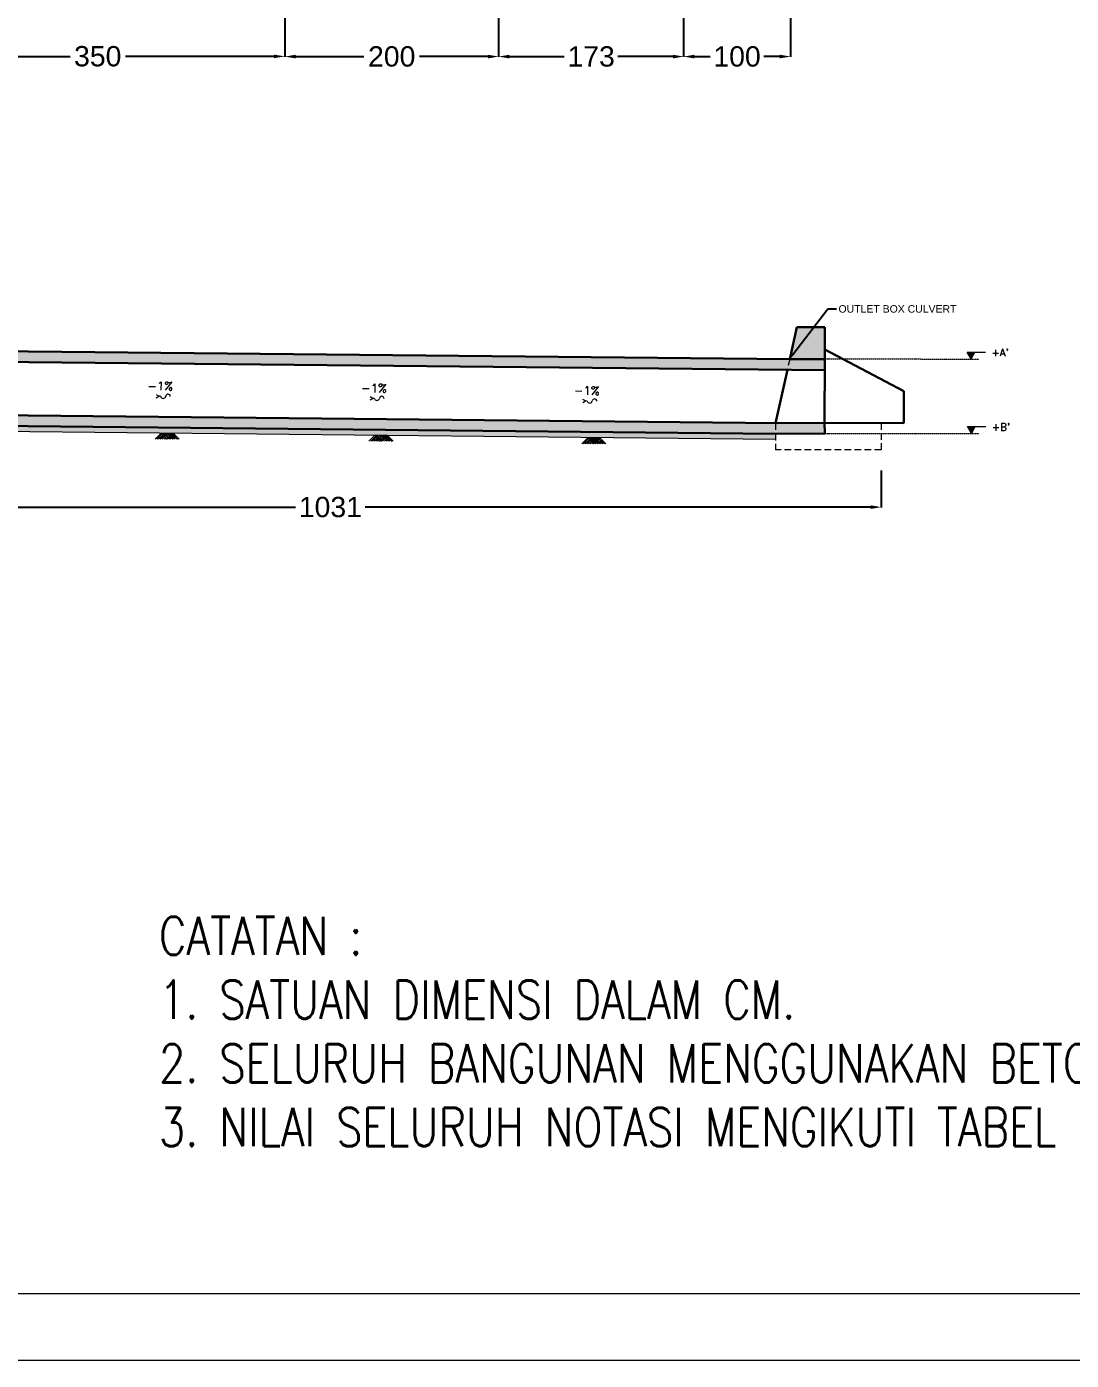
# Model space of a CAD drawing. Header units: metres. Extents: x 5841 to 11304, y 2118 to 7815.
# Drawn here: x 9073 to 10050, y 4102 to 5350 of the extents above; entities that cross this region are included whole.
import ezdxf
from ezdxf import colors
from ezdxf.entities.mleader import LeaderData, LeaderLine
from ezdxf.math import Vec2, Vec3

# ---------------------------------------------------------------- set-up
doc = ezdxf.new("R2010")
doc.units = ezdxf.units.M
doc.linetypes.add('DASHED2', pattern=[0.375, 0.25, -0.125])
doc.layers.add('0_Text', color=18, linetype='Continuous', lineweight=9, true_color=0x000000)
for name, color, linetype, lineweight in [('1_Dimensi', 7, 'Continuous', 9), ('D_Garis Arsir', 9, 'Continuous', 9), ('D_Garis Tak Tampak', 8, 'DASHED2', 9), ('D_Garis Tampak', 150, 'Continuous', 30), ('DIM200', 4, 'Continuous', 18), ('G-ANNO-TTLB', 250, 'Continuous', 9), ('GRS-ARSIR (HATCH)', 8, 'Continuous', 9)]:
    doc.layers.add(name, color=color, linetype=linetype, lineweight=lineweight)
doc.styles.add('DIM200', font='romans_IV50.ttf', dxfattribs={"width": 0.8, "height": 500})
doc.styles.get("Standard").update_dxf_attribs({"font": 'arial.ttf'})
doc.dimstyles.get("Standard").update_dxf_attribs({"dimtxt": 0.18, "dimasz": 0.18, "dimexe": 0.18, "dimexo": 0.0625, "dimgap": 0.09, "dimtad": 0, "dimtih": 1, "dimtoh": 1, "dimdec": 4, "dimzin": 0, "dimdsep": 46, "dimtxsty": 'Standard', "dimcen": 0.09, "dimadec": 0, "dimazin": 0, "dimtfac": 1, "dimtdec": 4, "dimtofl": 0, "dimtmove": 0, "dimatfit": 3, "dimfxl": 1, "dimtolj": 1, "dimtzin": 0, "dimarcsym": 0})
pattern_1 = [(50, (-2155.7664, -4475.9435), (7.1726018, -0.6275213), [0.75, -8.25]), (355, (-2155.7664, -4475.9435), (-1.3875133, 7.5219213), [0.6, -6.6]), (100.451444, (-2155.169, -4475.996), (5.7850885, 6.8944), [0.637402, -7.011421]), (46.1842, (-2155.766, -4473.9435), (10.6724133, -1.655193), [1.125, -12.375]), (96.635635, (-2154.877, -4474.081), (9.3466195, 9.741186), [0.9561034, -10.5171376]), (351.18416, (-2155.766, -4473.943), (9.3466195, 9.741186), [0.9, -9.9]), (21, (-2154.7664, -4474.4435), (5.9690705, -4.026189), [0.75, -8.25]), (326, (-2154.7664, -4474.4435), (2.4331533, 7.2515005), [0.6, -6.6]), (71.451445, (-2154.269, -4474.779), (8.4022238, 3.2253115), [0.637402, -7.011421]), (37.5, (-2155.7664, -4475.9435), (0.12159855, 3.32893854), [0, -6.52, 0, -6.7, 0, -6.625]), (7.5, (-2155.7664, -4475.9435), (2.6306954, 3.9441171), [0, -3.82, 0, -6.37, 0, -2.525]), (327.5, (-2157.9964, -4475.9435), (5.33822436, -0.2255487), [0, -2.5, 0, -7.8, 0, -10.35]), (317.5, (-2158.9964, -4475.9435), (5.8318617, 1.0010498), [0, -3.25, 0, -5.18, 0, -7.35])]

# ---------------------------------------------------------------- blocks, each defined once
blk = doc.blocks.new('SBS003')
for p, q in [((-8.81, 0), (-10, 0.69)), ((-10, -0.69), (-8.81, 0)), ((-8.05, 0), (-8.81, 0))]:
    blk.add_line(p, q)
blk.add_lwpolyline([(0, 0, 0, 1.18, 0), (-2.44, 0, 0, 0, 0), (-3.47, 0, 0, 0, 0)], format="xyseb")
for centre, radius, start, end in [((-6.84, 0.33), 1.25, 195.30695, 348.34356), ((-4.54, 0.01), 1.07, 359.61047, 176.23082)]:
    blk.add_arc(centre, radius, start, end)
blk = doc.blocks.new('*D65')
at = {"layer": 'Defpoints', "color": 0, "transparency": 16777216}
for p in [(8964.1, 5360.4), (9314.1, 5360.4), (9314.1, 5322.2)]:
    blk.add_point(p, dxfattribs=at)
at = {"layer": 'DIM200', "color": 0, "lineweight": -2, "transparency": 16777216}
for p, q in [((8964.1, 5360.3), (8964.1, 5322)), ((9314.1, 5360.3), (9314.1, 5322)), ((8974.1, 5322.2), (9113.2, 5322.2)), ((9304.1, 5322.2), (9165.1, 5322.2))]:
    blk.add_line(p, q, dxfattribs=at)
at = {"layer": 'DIM200', "color": 0, "transparency": 16777216}
for points in [[(8974.1, 5323.8), (8974.1, 5320.5), (8964.1, 5322.2)], [(9304.1, 5323.8), (9304.1, 5320.5), (9314.1, 5322.2)]]:
    blk.add_solid(points, dxfattribs=at)
at = {"layer": 'DIM200', "color": 0, "transparency": 16777216, "insert": (9139.1, 5322.2), "char_height": 19, "attachment_point": 5}
blk.add_mtext('\\A1;350', dxfattribs=at)
blk = doc.blocks.new('*D66')
at = {"layer": 'Defpoints', "color": 0, "transparency": 16777216}
for p in [(9314.1, 5360.4), (9514.1, 5360.4), (9514.1, 5322)]:
    blk.add_point(p, dxfattribs=at)
at = {"layer": 'DIM200', "color": 0, "lineweight": -2, "transparency": 16777216}
for p, q in [((9314.1, 5360.3), (9314.1, 5321.8)), ((9514.1, 5360.3), (9514.1, 5321.8)), ((9324.1, 5322), (9388, 5322)), ((9504.1, 5322), (9440.2, 5322))]:
    blk.add_line(p, q, dxfattribs=at)
at = {"layer": 'DIM200', "color": 0, "transparency": 16777216}
for points in [[(9324.1, 5323.7), (9324.1, 5320.3), (9314.1, 5322)], [(9504.1, 5323.7), (9504.1, 5320.3), (9514.1, 5322)]]:
    blk.add_solid(points, dxfattribs=at)
at = {"layer": 'DIM200', "color": 0, "transparency": 16777216, "insert": (9414.1, 5322), "char_height": 19, "attachment_point": 5}
blk.add_mtext('\\A1;200', dxfattribs=at)
blk = doc.blocks.new('*D67')
at = {"layer": 'Defpoints', "color": 0, "transparency": 16777216}
for p in [(9514.1, 5360.4), (9687.1, 5360.4), (9687.1, 5322)]:
    blk.add_point(p, dxfattribs=at)
at = {"layer": 'DIM200', "color": 0, "lineweight": -2, "transparency": 16777216}
for p, q in [((9514.1, 5360.3), (9514.1, 5321.8)), ((9687.1, 5360.3), (9687.1, 5321.8)), ((9524.1, 5322), (9575.5, 5322)), ((9677.1, 5322), (9625.7, 5322))]:
    blk.add_line(p, q, dxfattribs=at)
at = {"layer": 'DIM200', "color": 0, "transparency": 16777216}
for points in [[(9524.1, 5323.7), (9524.1, 5320.3), (9514.1, 5322)], [(9677.1, 5323.7), (9677.1, 5320.3), (9687.1, 5322)]]:
    blk.add_solid(points, dxfattribs=at)
at = {"layer": 'DIM200', "color": 0, "transparency": 16777216, "insert": (9600.6, 5322), "char_height": 19, "attachment_point": 5}
blk.add_mtext('\\A1;173', dxfattribs=at)
blk = doc.blocks.new('*D68')
at = {"layer": 'Defpoints', "color": 0, "transparency": 16777216}
for p in [(9687.1, 5360.4), (9787.1, 5360.4), (9787.1, 5322)]:
    blk.add_point(p, dxfattribs=at)
at = {"layer": 'DIM200', "color": 0, "lineweight": -2, "transparency": 16777216}
for p, q in [((9687.1, 5360.3), (9687.1, 5321.8)), ((9787.1, 5360.3), (9787.1, 5321.8)), ((9697.1, 5322), (9712, 5322)), ((9777.1, 5322), (9762.2, 5322))]:
    blk.add_line(p, q, dxfattribs=at)
at = {"layer": 'DIM200', "color": 0, "transparency": 16777216}
for points in [[(9697.1, 5323.7), (9697.1, 5320.3), (9687.1, 5322)], [(9777.1, 5323.7), (9777.1, 5320.3), (9787.1, 5322)]]:
    blk.add_solid(points, dxfattribs=at)
at = {"layer": 'DIM200', "color": 0, "transparency": 16777216, "insert": (9737.1, 5322), "char_height": 19, "attachment_point": 5}
blk.add_mtext('\\A1;100', dxfattribs=at)
blk = doc.blocks.new('*D73')
at = {"layer": 'Defpoints', "color": 0, "transparency": 16777216}
for p in [(8841.4, 4959.4), (9872, 4934.7), (8841.4, 4900.4)]:
    blk.add_point(p, dxfattribs=at)
at = {"layer": 'DIM200', "color": 0, "lineweight": -2, "transparency": 16777216}
for p, q in [((8841.4, 4959.3), (8841.4, 4900.2)), ((9872, 4934.7), (9872, 4900.2)), ((8851.4, 4900.4), (9324, 4900.4)), ((9862, 4900.4), (9389.3, 4900.4))]:
    blk.add_line(p, q, dxfattribs=at)
at = {"layer": 'DIM200', "color": 0, "transparency": 16777216}
for points in [[(8851.4, 4902.1), (8851.4, 4898.7), (8841.4, 4900.4)], [(9862, 4902.1), (9862, 4898.7), (9872, 4900.4)]]:
    blk.add_solid(points, dxfattribs=at)
at = {"layer": 'DIM200', "color": 0, "transparency": 16777216, "insert": (9356.7, 4900.4), "char_height": 19, "attachment_point": 5}
blk.add_mtext('\\A1;1031', dxfattribs=at)

msp = doc.modelspace()

# ---------------------------------------------------------------- hatches: boundary and pattern name
at = {"layer": '1_Dimensi', "ltscale": 5}
h = msp.add_hatch(color=256, dxfattribs=at)
h.dxf.hatch_style = 1
h.paths.add_polyline_path([(9959.6, 5045.3), (9952.4, 5045.3), (9956, 5039.1)])
h = msp.add_hatch(color=256, dxfattribs=at)
h.dxf.hatch_style = 1
h.paths.add_polyline_path([(9959.9, 4975.7), (9952.7, 4975.7), (9956.3, 4969.4)])
at = {"layer": 'GRS-ARSIR (HATCH)'}
h = msp.add_hatch(dxfattribs=at)
h.set_pattern_fill('AR-CONC', color=256)
h.set_pattern_definition(pattern_1)
h.paths.add_polyline_path([(8731.4, 5049.5), (8667.4, 5049.5), (8667.5, 5049.6), (8667.2, 5050.1), (8507, 5051.7), (8499.4, 5041.8), (8731.4, 5039.5)])
h.paths.add_polyline_path([(8841.4, 4988.4), (8841.4, 4978.4), (9773.1, 4969.1), (9773.2, 4969.1), (9773, 4979.1)])
h.paths.add_polyline_path([(8908.9, 4984.8), (8905.2, 4978.5), (8901.6, 4984.8)], flags=16)
h.paths.add_polyline_path([(9819.1, 5038.9), (9787.1, 5038.9), (9786.4, 5039), (9784.2, 5029), (9819.1, 5028.6)])
h.paths.add_polyline_path([(9819, 4979.2), (9775.1, 4979.1), (9773.1, 4979.1), (9773, 4979), (9773.2, 4969.1), (9819.1, 4969.3)])
h.paths.add_polyline_path([(9819.1, 5068.9), (9793.1, 5068.9), (9786.4, 5039), (9787.1, 5038.9), (9819.1, 5038.9)])
h.paths.add_polyline_path([(8922.5, 4977.9), (8941.4, 4977.9), (8941.4, 4989.8), (8922.5, 4989.8)], flags=9)
h = msp.add_hatch(dxfattribs=at)
h.set_pattern_fill('AR-CONC', color=256)
h.set_pattern_definition(pattern_1)
h.paths.add_polyline_path([(9786.4, 5039), (8841.4, 5048.4), (8841.4, 5038.4), (9784.2, 5029)])
h = msp.add_hatch(dxfattribs=at)
h.set_pattern_fill('AR-SAND', color=256, scale=0.1)
h.set_pattern_definition([(37.5, (-759818.9632, -9703029.916), (-0.1600031296, 4.8941323733), [0, -3.8608, 0, -4.318, 0, -4.1275]), (7.5, (-759818.963, -9703029.916), (4.4952328314, 7.1682510057), [0, -2.0828, 0, -3.4798, 0, -1.3335]), (327.5, (-759822.0874, -9703029.916), (7.9099237024, 0.0143718468), [0, -1.27, 0, -4.572, 0, -5.969]), (317.5, (-759822.0874, -9703029.916), (7.6355645247, 2.2292932326), [0, -0.635, 0, -2.9972, 0, -3.429])])
h.paths.add_polyline_path([(7310.1, 4993.7), (7310.1, 4988.9), (8248.5, 4979.3), (8248.5, 4984.3)])
h.paths.add_polyline_path([(8358.5, 4963.1), (8248.5, 4963.1), (8248.5, 4958.1), (8358.5, 4958.1)])
h.paths.add_polyline_path([(8358.5, 4983.2), (8358.5, 4978.2), (8731.4, 4974.5), (8731.4, 4977.5), (8731.4, 4979.5)])
h.paths.add_polyline_path([(8841.4, 4957.5), (8731.4, 4957.5), (8731.4, 4952.5), (8841.4, 4952.5)])
h.paths.add_polyline_path([(8841.4, 4978.4), (8841.4, 4973.4), (9773.1, 4963.9), (9773.2, 4969.1)])

# ---------------------------------------------------------------- linework, layer by layer
at = {"layer": '1_Dimensi'}
for p, q in [((9952.4, 5045.3), (9969.5, 5045.3)), ((9956, 5039.1), (9952.4, 5045.3)), ((9956, 5039.1), (9959.6, 5045.3)), ((9952.7, 4975.7), (9969.8, 4975.7)), ((9956.3, 4969.4), (9952.7, 4975.7)), ((9956.3, 4969.4), (9959.9, 4975.7))]:
    msp.add_line(p, q, dxfattribs=at)
at = {"layer": 'D_Garis Arsir'}
for p, q in [((8841.3, 4973.4, 32), (9773.1, 4964.1, 32)), ((9192.8, 4964.1, 32), (9198.4, 4969.7, 32)), ((9194.4, 4964.1, 32), (9199.2, 4968.9, 32)), ((9196, 4964.1, 32), (9200, 4968.1, 32)), ((9197.6, 4964.1, 32), (9200.8, 4967.3, 32)), ((9198.4, 4969.7, 32), (9204.1, 4964.1, 32)), ((9200, 4969.7, 32), (9204.9, 4964.9, 32)), ((9201.6, 4969.7, 32), (9205.7, 4965.7, 32)), ((9203.2, 4969.7, 32), (9206.5, 4966.5, 32)), ((9204.1, 4964.1, 32), (9209.7, 4969.7, 32)), ((9204.8, 4969.7, 32), (9207.2, 4967.3, 32)), ((9205.7, 4964.1, 32), (9210.5, 4968.9, 32)), ((9206.4, 4969.7, 32), (9208, 4968.1, 32)), ((9207.2, 4964.1, 32), (9211.3, 4968.1, 32)), ((9208, 4969.7, 32), (9208.8, 4968.9, 32)), ((9208.8, 4964.1, 32), (9212.1, 4967.3, 32)), ((9209.7, 4969.7, 32), (9215.3, 4964.1, 32)), ((9392.8, 4962.1, 32), (9398.4, 4967.7, 32)), ((9394.4, 4962.1, 32), (9399.2, 4966.9, 32)), ((9398.4, 4967.7, 32), (9404.1, 4962.1, 32)), ((9400, 4967.7, 32), (9404.8, 4962.9, 32)), ((9401.6, 4967.7, 32), (9405.6, 4963.7, 32)), ((9403.2, 4967.7, 32), (9406.4, 4964.5, 32)), ((9404.1, 4962.1, 32), (9409.7, 4967.7, 32)), ((9404.8, 4967.7, 32), (9407.2, 4965.3, 32)), ((9405.6, 4962.1, 32), (9410.5, 4966.9, 32)), ((9406.4, 4967.7, 32), (9408, 4966.1, 32)), ((9408, 4967.7, 32), (9408.8, 4966.9, 32)), ((9409.7, 4967.7, 32), (9415.3, 4962.1, 32)), ((9199.2, 4964.1, 32), (9201.6, 4966.5, 32)), ((9200.8, 4964.1, 32), (9202.4, 4965.7, 32)), ((9202.4, 4964.1, 32), (9203.2, 4964.9, 32)), ((9210.4, 4964.1, 32), (9212.9, 4966.5, 32)), ((9212, 4964.1, 32), (9213.7, 4965.7, 32)), ((9213.6, 4964.1, 32), (9214.5, 4964.9, 32)), ((9396, 4962.1, 32), (9400, 4966.1, 32)), ((9397.6, 4962.1, 32), (9400.8, 4965.3, 32)), ((9399.2, 4962.1, 32), (9401.6, 4964.5, 32)), ((9400.8, 4962.1, 32), (9402.4, 4963.7, 32)), ((9402.3, 4962.1, 32), (9403.2, 4962.9, 32)), ((9407.2, 4962.1, 32), (9411.3, 4966.1, 32)), ((9408.8, 4962.1, 32), (9412.1, 4965.3, 32)), ((9410.4, 4962.1, 32), (9412.9, 4964.5, 32)), ((9412, 4962.1, 32), (9413.7, 4963.7, 32)), ((9413.6, 4962.1, 32), (9414.5, 4962.9, 32)), ((9591.8, 4959.7, 32), (9597.4, 4965.4, 32)), ((9593.4, 4959.7, 32), (9598.2, 4964.6, 32)), ((9595, 4959.7, 32), (9599, 4963.8, 32)), ((9596.6, 4959.7, 32), (9599.8, 4963, 32)), ((9597.4, 4965.4, 32), (9603.1, 4959.7, 32)), ((9598.2, 4959.7, 32), (9600.6, 4962.2, 32)), ((9599, 4965.4, 32), (9603.9, 4960.5, 32)), ((9599.8, 4959.7, 32), (9601.4, 4961.4, 32)), ((9600.6, 4965.4, 32), (9604.7, 4961.3, 32)), ((9601.4, 4959.7, 32), (9602.2, 4960.6, 32)), ((9602.2, 4965.4, 32), (9605.4, 4962.1, 32)), ((9603.1, 4959.7, 32), (9608.7, 4965.4, 32)), ((9603.8, 4965.4, 32), (9606.2, 4962.9, 32)), ((9604.7, 4959.7, 32), (9609.5, 4964.6, 32)), ((9605.4, 4965.4, 32), (9607, 4963.7, 32)), ((9606.2, 4959.7, 32), (9610.3, 4963.8, 32)), ((9607, 4965.4, 32), (9607.8, 4964.5, 32)), ((9607.8, 4959.7, 32), (9611.1, 4963, 32)), ((9608.7, 4965.4, 32), (9614.3, 4959.7, 32)), ((9609.4, 4959.7, 32), (9611.9, 4962.2, 32)), ((9611, 4959.7, 32), (9612.7, 4961.4, 32)), ((9612.6, 4959.7, 32), (9613.5, 4960.6, 32))]:
    msp.add_line(p, q, dxfattribs=at)
at = {"layer": 'D_Garis Tak Tampak', "ltscale": 25}
for p, q in [((9786.4, 5039, 32), (9784.2, 5029, 32)), ((9773, 4979, 32), (9773.2, 4969.1, 32)), ((9773.1, 4969.1, 32), (9773.1, 4953.9, 32)), ((9872, 4978.9, 32), (9872, 4953.9, 32)), ((9872, 4953.9, 32), (9773.1, 4953.9, 32))]:
    msp.add_line(p, q, dxfattribs=at)
at = {"layer": 'D_Garis Tak Tampak'}
for p, q in [((9819.1, 5039.2, 32), (9963.3, 5038.9)), ((9819.1, 4969.3, 32), (9963.6, 4969.3))]:
    msp.add_line(p, q, dxfattribs=at)
at = {"layer": 'D_Garis Tampak'}
for p, q in [((9793.1, 5068.9, 32), (9786.4, 5039, 32)), ((9793.1, 5068.9, 32), (9819.1, 5068.9, 32)), ((9819.1, 5038.9, 32), (9819.1, 5068.9, 32)), ((8841.4, 5048.4, 32), (9786.4, 5039, 32)), ((9893.1, 5008.9), (9819.1, 5048, 32)), ((8841.4, 5038.4, 32), (9819.1, 5028.6, 32)), ((9786.4, 5039, 32), (9819.1, 5038.9, 32)), ((9819.1, 5038.9, 32), (9819, 4979.2, 32)), ((9784.2, 5029, 32), (9773, 4979, 32)), ((9893.1, 4978.9), (9893.1, 5008.9)), ((8841.4, 4988.4, 32), (9775.1, 4979.1, 32)), ((9775.1, 4979.1, 32), (9819, 4979.2, 32)), ((9819, 4979.2, 32), (9819.1, 4969.3, 32)), ((9819, 4979.2, 32), (9893.1, 4978.9)), ((8841.4, 4978.4, 32), (9773.2, 4969.1, 32)), ((9773.1, 4969.1, 32), (9819.1, 4969.3, 32)), ((9773.2, 4969.1, 32), (9773.2, 4969.1, 32))]:
    msp.add_line(p, q, dxfattribs=at)
at = {"layer": 'G-ANNO-TTLB'}
for p, q in [((5903.2, 4164.6), (11028.2, 4164.6)), ((5840.7, 4102.1), (11090.7, 4102.1))]:
    msp.add_line(p, q, dxfattribs=at)

# ---------------------------------------------------------------- block references
at = {"layer": 'D_Garis Arsir', "xscale": 2, "yscale": 2, "zscale": 2, "rotation": 358.5608654029}
for p in [(9213.9, 5003.7, 32), (9413.9, 5001.7, 32), (9612.9, 4999.3, 32)]:
    msp.add_blockref('SBS003', p, dxfattribs=at)

# ---------------------------------------------------------------- texts
at = {"layer": '0_Text', "extrusion": (0.000851762, -0.002139, 0.999997), "insert": (10077.7, 4409.8, -1), "char_height": 35.7895, "width": 1762.53, "attachment_point": 5, "text_direction": (1, 1e-06, -0.000852), "style": 'DIM200'}
msp.add_mtext("\\A1;\\pxql;CATATAN :^J1. SATUAN DIMENSI DALAM CM.^J2. SELURUH BANGUNAN MENGGUNAKAN BETON MUTU f'c 30 MPa.^J3. NILAI SELURUH NOTASI MENGIKUTI TABEL PADA LEMBAR BERIKUTNYA.", dxfattribs=at)
at = {"layer": '1_Dimensi', "char_height": 7, "attachment_point": 1}
for s, insert in [("\\pxt9;{\\Fromans|c0;+A'}", (9975, 5048.6)), ("\\pxt9;{\\Fromans|c0;+B'}", (9975.3, 4978.9))]:
    msp.add_mtext_dynamic_manual_height_columns(s, width=132.118, gutter_width=0.5, heights=[0], dxfattribs=dict(at, insert=insert))
at = {"layer": 'DIM200', "lineweight": 9, "char_height": 8, "attachment_point": 1, "rotation": 359}
for insert in [(9185.6, 5018, 32), (9385.6, 5016, 32), (9584.6, 5013.7, 32)]:
    msp.add_mtext_dynamic_manual_height_columns('{\\Fromand|c0;-1%}', width=36.333, gutter_width=12.5, heights=[0], dxfattribs=dict(at, insert=insert))

# ---------------------------------------------------------------- dimensions: what is measured, and where the dimension line sits
at = {"layer": 'DIM200'}
for base, p1, p2, override, picture, middle in [((9314.1, 5322.2), (8964.1, 5360.4), (9314.1, 5360.4), {"dimtxt": 19, "dimasz": 10, "dimgap": 5, "dimdec": 0}, '*D65', (9139.1, 5322.2)), ((9514.1, 5322), (9314.1, 5360.4), (9514.1, 5360.4), {"dimtxt": 19, "dimasz": 10, "dimgap": 5, "dimdec": 0}, '*D66', (9414.1, 5322)), ((9687.1, 5322), (9514.1, 5360.4), (9687.1, 5360.4), {"dimtxt": 19, "dimasz": 10, "dimgap": 5, "dimdec": 0}, '*D67', (9600.6, 5322)), ((9787.1, 5322), (9687.1, 5360.4), (9787.1, 5360.4), {"dimtxt": 19, "dimasz": 10, "dimgap": 5, "dimdec": 0}, '*D68', (9737.1, 5322)), ((8841.4, 4900.4, 32), (9872, 4934.7, 32), (8841.4, 4959.4, 32), {"dimtxt": 19, "dimasz": 10, "dimgap": 7, "dimdec": 0}, '*D73', (9356.7, 4900.4, 32))]:
    dim = msp.add_linear_dim(base=base, p1=p1, p2=p2, dimstyle='Standard', override=override, dxfattribs=at)
    dim.commit()
    dim.dimension.update_dxf_attribs({"geometry": picture, "text_midpoint": middle})

# ---------------------------------------------------------------- leaders
at = {"layer": 'DIM200', "lineweight": 9}
ml = msp.add_multileader_mtext('Standard', dxfattribs=at)
ml.set_content('OUTLET BOX CULVERT', color=256)
ml.set_leader_properties()
ml.build(insert=Vec2(0, 0))
ml.multileader.update_dxf_attribs({"arrow_head_size": 7})
ctx = ml.context
ctx.base_point, ctx.char_height, ctx.arrow_head_size, ctx.plane_origin = Vec3(9830, 5085.9, 32), 7, 7, Vec3(9786.1, 5038.9, 32)
notes = []
notes.append((ctx, [(0, (1, 1, 0), (9822, 5085.9, 32), (1, 0), 8, [(0, [(9786.1, 5038.9, 32)], 0, [])])]))
ctx.mtext.insert, ctx.mtext.width, ctx.mtext.defined_height, ctx.mtext.flow_direction = Vec3(9832, 5089.4, 32), 187.788, 13.7, 5
for ctx, leaders in notes:
    for number, flags, end, landing, length, lines in leaders:
        leader = LeaderData()
        leader.index, (leader.has_last_leader_line, leader.has_dogleg_vector, leader.attachment_direction) = number, flags
        leader.last_leader_point, leader.dogleg_vector, leader.dogleg_length = Vec3(end), Vec3(landing), length
        for number, points, colour, breaks in lines:
            line = LeaderLine()
            line.index, line.vertices, line.color, line.breaks = number, Vec3.list(points), colors.encode_raw_color(colour), breaks
            leader.lines.append(line)
        ctx.leaders.append(leader)

doc.saveas('drawing.dxf')
